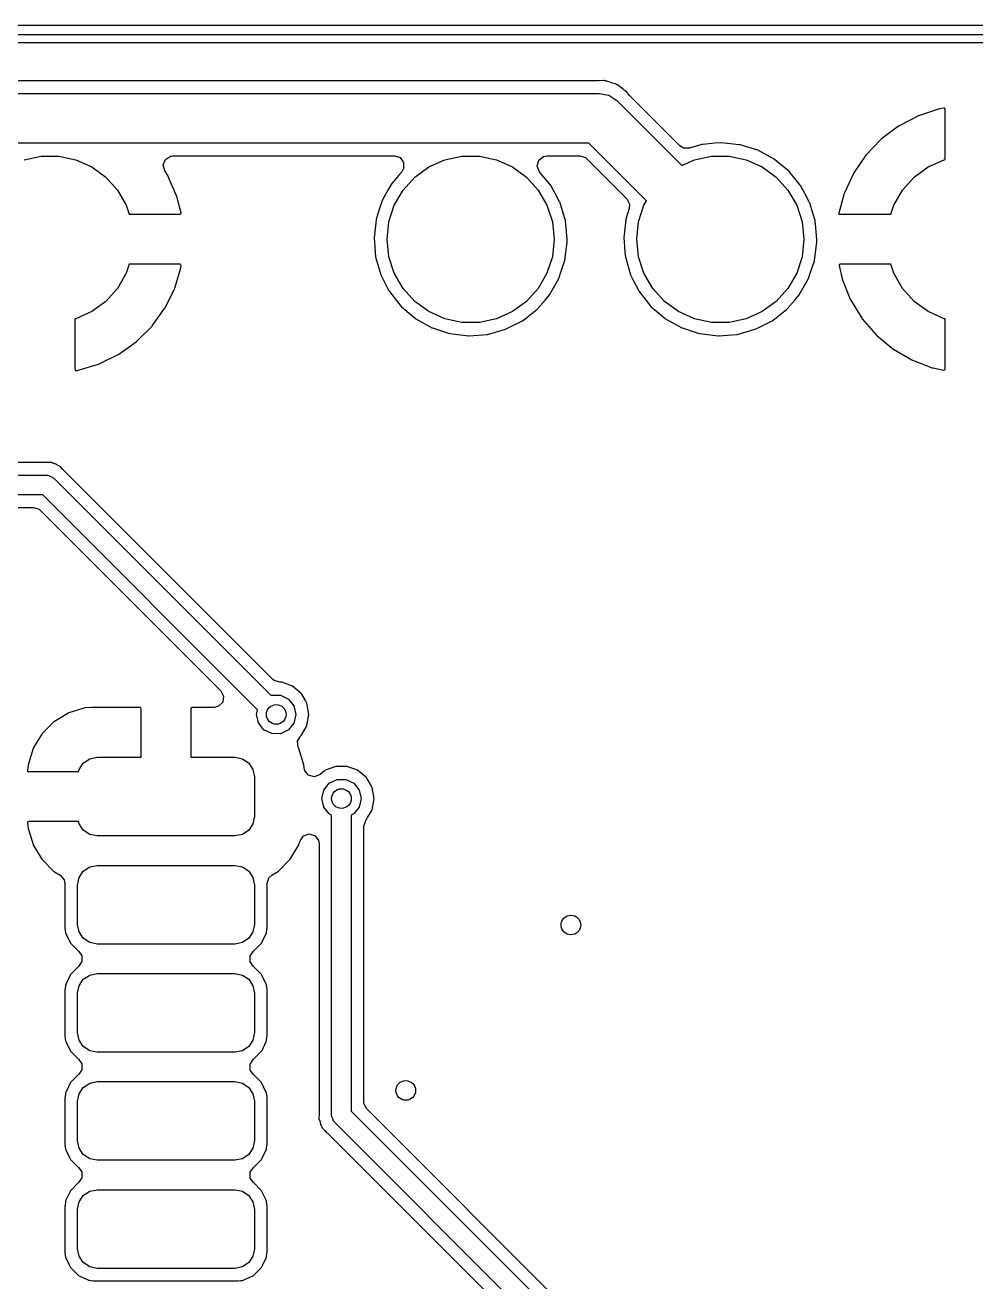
# Model space of a CAD drawing. Extents: x 3.59 to 5.68, y -3.55 to -1.66.
# Drawn here: x 4.908 to 5.289, y -2.16 to -1.656 of the extents above; entities that cross this region are included whole.
import ezdxf

# ---------------------------------------------------------------- set-up
doc = ezdxf.new("R2010")
doc.units = 0
doc.header["$MEASUREMENT"] = 0
doc.layers.add('BLACK', color=7, linetype='CONTINUOUS')

msp = doc.modelspace()

# ---------------------------------------------------------------- linework, layer by layer
at = {"layer": 'BLACK', "linetype": 'CONTINUOUS'}
for p, q in [((3.70556, -1.65635), (5.55596, -1.65635)), ((5.55596, -1.66029), (3.70556, -1.66029)), ((3.78682, -1.66334), (5.47471, -1.66334)), ((5.13779, -1.67865), (4.86871, -1.67865)), ((5.13794, -1.67864), (5.13779, -1.67865)), ((5.13978, -1.67857), (5.13794, -1.67864)), ((5.1401, -1.67856), (5.13978, -1.67857)), ((5.13978, -1.67857), (5.13978, -1.67857)), ((5.14035, -1.67863), (5.1401, -1.67856)), ((5.14046, -1.67864), (5.14035, -1.67863)), ((5.1405, -1.67865), (5.14046, -1.67864)), ((5.14059, -1.67865), (5.1405, -1.67865)), ((5.14081, -1.67866), (5.14059, -1.67865)), ((5.14104, -1.67875), (5.14081, -1.67866)), ((5.1412, -1.6788), (5.14104, -1.67875)), ((5.14104, -1.67875), (5.14104, -1.67875)), ((5.14275, -1.67935), (5.1412, -1.6788)), ((5.14292, -1.6794), (5.14275, -1.67935)), ((5.14458, -1.6799), (5.14292, -1.6794)), ((5.14489, -1.67999), (5.14458, -1.6799)), ((5.14458, -1.6799), (5.14458, -1.6799)), ((5.14513, -1.68017), (5.14489, -1.67999)), ((5.14524, -1.68022), (5.14513, -1.68017)), ((5.14552, -1.68032), (5.14524, -1.68022)), ((5.14714, -1.68159), (5.14552, -1.68032)), ((4.86669, -1.68367), (5.13819, -1.68367)), ((5.13819, -1.68367), (5.14202, -1.68443)), ((5.14202, -1.68443), (5.14283, -1.68497)), ((5.14283, -1.68497), (5.14526, -1.68659)), ((5.14728, -1.6817), (5.14714, -1.68159)), ((5.14793, -1.68216), (5.14728, -1.6817)), ((5.14804, -1.68228), (5.14793, -1.68216)), ((5.14811, -1.68234), (5.14804, -1.68228)), ((5.14836, -1.68255), (5.14811, -1.68234)), ((5.1492, -1.68322), (5.14836, -1.68255)), ((5.14945, -1.68342), (5.1492, -1.68322)), ((5.1492, -1.68322), (5.1492, -1.68322)), ((5.14963, -1.68369), (5.14945, -1.68342)), ((5.14972, -1.68383), (5.14963, -1.68369)), ((5.15024, -1.68447), (5.14972, -1.68383)), ((5.17043, -1.70467), (5.15024, -1.68447)), ((5.14526, -1.68659), (5.17123, -1.71256)), ((5.27406, -1.68999), (5.26601, -1.69262)), ((5.27437, -1.68992), (5.27406, -1.68999)), ((5.2762, -1.68964), (5.27437, -1.68992)), ((5.27645, -1.68966), (5.2762, -1.68964)), ((5.27649, -1.68969), (5.27645, -1.68966)), ((5.27665, -1.69019), (5.27649, -1.68969)), ((5.27665, -1.71023), (5.27665, -1.69019)), ((5.26572, -1.69275), (5.2582, -1.69666)), ((5.26601, -1.69262), (5.26572, -1.69275)), ((5.25793, -1.69683), (5.25116, -1.70192)), ((5.2582, -1.69666), (5.25793, -1.69683)), ((5.13405, -1.70367), (4.87084, -1.70367)), ((5.15711, -1.72673), (5.13405, -1.70367)), ((5.17188, -1.70558), (5.17043, -1.70467)), ((5.17429, -1.70565), (5.17188, -1.70558)), ((5.17922, -1.7042), (5.17429, -1.70565)), ((5.1794, -1.70414), (5.17922, -1.7042)), ((5.17922, -1.7042), (5.17922, -1.7042)), ((5.17959, -1.70413), (5.1794, -1.70414)), ((5.18443, -1.70369), (5.17959, -1.70413)), ((5.17959, -1.70413), (5.17959, -1.70413)), ((5.18692, -1.70346), (5.18443, -1.70369)), ((5.18711, -1.70348), (5.18692, -1.70346)), ((5.19424, -1.70423), (5.18711, -1.70348)), ((5.18711, -1.70348), (5.18711, -1.70348)), ((5.19443, -1.70425), (5.19424, -1.70423)), ((5.19424, -1.70423), (5.19424, -1.70423)), ((5.19461, -1.70431), (5.19443, -1.70425)), ((5.19894, -1.70565), (5.19461, -1.70431)), ((5.19461, -1.70431), (5.19461, -1.70431)), ((5.20163, -1.70648), (5.19894, -1.70565)), ((5.25092, -1.70213), (5.24507, -1.70825)), ((5.25116, -1.70192), (5.25092, -1.70213)), ((4.90787, -1.7103), (4.91471, -1.70885)), ((4.91471, -1.70885), (4.92171, -1.70885)), ((4.92171, -1.70885), (4.92855, -1.7103)), ((4.92855, -1.7103), (4.93494, -1.71315)), ((4.96353, -1.71237), (4.9644, -1.71012)), ((4.9644, -1.71012), (4.96642, -1.70882)), ((4.96642, -1.70882), (4.96742, -1.70869)), ((4.96742, -1.70869), (5.05611, -1.70869)), ((5.05611, -1.70869), (5.05841, -1.70943)), ((5.05841, -1.70943), (5.05982, -1.71138)), ((5.05982, -1.71138), (5.05982, -1.71379)), ((5.06992, -1.71315), (5.07631, -1.7103)), ((5.07631, -1.7103), (5.08315, -1.70885)), ((5.08315, -1.70885), (5.09015, -1.70885)), ((5.09015, -1.70885), (5.09699, -1.7103)), ((5.09699, -1.7103), (5.10338, -1.71315)), ((5.11335, -1.7128), (5.11397, -1.71047)), ((5.11397, -1.71047), (5.11583, -1.70895)), ((5.11583, -1.70895), (5.11724, -1.70869)), ((5.11724, -1.70869), (5.13035, -1.70869)), ((5.13035, -1.70869), (5.13264, -1.70943)), ((5.13264, -1.70943), (5.13311, -1.70983)), ((5.13311, -1.70983), (5.14921, -1.72592)), ((5.17123, -1.71256), (5.17631, -1.7103)), ((5.17631, -1.7103), (5.18315, -1.70885)), ((5.18315, -1.70885), (5.19015, -1.70885)), ((5.19015, -1.70885), (5.19699, -1.7103)), ((5.19699, -1.7103), (5.20338, -1.71315)), ((5.20827, -1.71007), (5.20163, -1.70648)), ((5.21409, -1.71488), (5.20827, -1.71007)), ((5.24487, -1.7085), (5.24009, -1.7155)), ((5.24507, -1.70825), (5.24487, -1.7085)), ((5.26992, -1.71315), (5.27631, -1.7103)), ((5.27631, -1.7103), (5.27665, -1.71023)), ((4.93494, -1.71315), (4.9406, -1.71726)), ((4.96415, -1.7147), (4.96353, -1.71237)), ((4.96541, -1.71664), (4.96415, -1.7147)), ((5.05796, -1.71645), (5.05523, -1.7197)), ((5.0591, -1.71509), (5.05796, -1.71645)), ((5.05982, -1.71379), (5.0591, -1.71509)), ((5.06426, -1.71726), (5.06992, -1.71315)), ((5.10338, -1.71315), (5.10904, -1.71726)), ((5.11422, -1.71505), (5.11335, -1.7128)), ((5.11522, -1.71626), (5.11422, -1.71505)), ((5.1177, -1.71931), (5.11522, -1.71626)), ((5.20338, -1.71315), (5.20904, -1.71726)), ((5.21421, -1.71503), (5.21409, -1.71488)), ((5.21863, -1.72045), (5.21421, -1.71503)), ((5.21421, -1.71503), (5.21421, -1.71503)), ((5.23994, -1.71578), (5.23637, -1.72346)), ((5.24009, -1.7155), (5.23994, -1.71578)), ((5.26426, -1.71726), (5.26992, -1.71315)), ((4.9406, -1.71726), (4.94529, -1.72246)), ((4.96556, -1.71693), (4.96541, -1.71664)), ((4.96893, -1.72469), (4.96556, -1.71693)), ((5.05465, -1.72045), (5.05352, -1.72251)), ((5.05474, -1.72028), (5.05465, -1.72045)), ((5.05465, -1.72045), (5.05465, -1.72045)), ((5.05523, -1.7197), (5.05474, -1.72028)), ((5.05958, -1.72246), (5.06426, -1.71726)), ((5.10904, -1.71726), (5.11372, -1.72246)), ((5.11886, -1.72073), (5.1177, -1.71931)), ((5.11895, -1.7209), (5.11886, -1.72073)), ((5.12046, -1.72374), (5.11895, -1.7209)), ((5.11895, -1.7209), (5.11895, -1.7209)), ((5.20904, -1.71726), (5.21372, -1.72246)), ((5.21886, -1.72073), (5.21863, -1.72045)), ((5.21895, -1.7209), (5.21886, -1.72073)), ((5.22046, -1.72374), (5.21895, -1.7209)), ((5.21895, -1.7209), (5.21895, -1.7209)), ((5.25958, -1.72246), (5.26426, -1.71726)), ((4.94529, -1.72246), (4.94878, -1.72852)), ((4.96904, -1.725), (4.96893, -1.72469)), ((4.9707, -1.7316), (4.96904, -1.725)), ((5.05352, -1.72251), (5.05111, -1.7269)), ((5.05608, -1.72852), (5.05958, -1.72246)), ((5.11372, -1.72246), (5.11722, -1.72852)), ((5.1224, -1.72739), (5.12046, -1.72374)), ((5.14921, -1.72592), (5.1503, -1.72807)), ((5.21372, -1.72246), (5.21722, -1.72852)), ((5.2224, -1.72739), (5.22046, -1.72374)), ((5.23626, -1.72376), (5.23405, -1.73171)), ((5.23637, -1.72346), (5.23626, -1.72376)), ((5.25608, -1.72852), (5.25958, -1.72246)), ((4.94878, -1.72852), (4.94996, -1.73213)), ((4.97068, -1.73198), (4.9707, -1.7316)), ((5.05017, -1.72985), (5.04882, -1.73409)), ((5.05105, -1.72708), (5.05017, -1.72985)), ((5.05111, -1.7269), (5.05105, -1.72708)), ((5.05105, -1.72708), (5.05105, -1.72708)), ((5.05392, -1.73517), (5.05608, -1.72852)), ((5.11722, -1.72852), (5.11938, -1.73517)), ((5.12246, -1.72758), (5.1224, -1.72739)), ((5.12367, -1.7316), (5.12246, -1.72758)), ((5.12246, -1.72758), (5.12246, -1.72758)), ((5.12458, -1.73462), (5.12367, -1.7316)), ((5.15017, -1.72986), (5.14882, -1.73409)), ((5.1503, -1.72807), (5.15017, -1.72986)), ((5.15392, -1.73517), (5.15608, -1.72852)), ((5.15608, -1.72852), (5.15711, -1.72673)), ((5.21722, -1.72852), (5.21938, -1.73517)), ((5.22246, -1.72758), (5.2224, -1.72739)), ((5.22367, -1.7316), (5.22246, -1.72758)), ((5.22246, -1.72758), (5.22246, -1.72758)), ((5.22371, -1.73171), (5.22367, -1.7316)), ((5.2549, -1.73213), (5.25608, -1.72852)), ((4.94996, -1.73213), (4.97021, -1.73213)), ((4.97021, -1.73213), (4.97068, -1.73198)), ((5.0488, -1.73428), (5.04826, -1.73908)), ((5.04882, -1.73409), (5.0488, -1.73428)), ((5.0488, -1.73428), (5.0488, -1.73428)), ((5.05319, -1.74213), (5.05392, -1.73517)), ((5.11938, -1.73517), (5.12011, -1.74213)), ((5.1246, -1.73481), (5.12458, -1.73462)), ((5.12472, -1.73604), (5.1246, -1.73481)), ((5.1246, -1.73481), (5.1246, -1.73481)), ((5.12532, -1.74213), (5.12472, -1.73604)), ((5.1488, -1.73428), (5.14826, -1.73908)), ((5.14882, -1.73409), (5.1488, -1.73428)), ((5.1488, -1.73428), (5.1488, -1.73428)), ((5.15319, -1.74213), (5.15392, -1.73517)), ((5.21938, -1.73517), (5.22011, -1.74213)), ((5.22458, -1.73462), (5.22371, -1.73171)), ((5.2246, -1.73481), (5.22458, -1.73462)), ((5.22472, -1.73604), (5.2246, -1.73481)), ((5.2246, -1.73481), (5.2246, -1.73481)), ((5.22532, -1.74213), (5.22472, -1.73604)), ((5.23405, -1.73171), (5.23412, -1.73203)), ((5.23412, -1.73203), (5.23419, -1.73209)), ((5.23419, -1.73209), (5.23436, -1.73213)), ((5.23436, -1.73213), (5.2549, -1.73213)), ((5.04826, -1.73908), (5.04798, -1.74159)), ((5.04798, -1.74159), (5.04811, -1.7431)), ((5.14826, -1.73908), (5.14798, -1.74159)), ((5.14798, -1.74159), (5.14811, -1.7431)), ((5.04811, -1.7431), (5.04847, -1.74745)), ((5.05392, -1.74909), (5.05319, -1.74213)), ((5.12011, -1.74213), (5.11938, -1.74909)), ((5.12436, -1.7507), (5.1253, -1.74321)), ((5.1253, -1.74321), (5.12532, -1.74213)), ((5.14811, -1.7431), (5.14847, -1.74745)), ((5.15392, -1.74909), (5.15319, -1.74213)), ((5.22011, -1.74213), (5.21938, -1.74909)), ((5.22436, -1.7507), (5.2253, -1.74321)), ((5.2253, -1.74321), (5.22532, -1.74213)), ((5.04847, -1.74745), (5.04861, -1.74911)), ((5.04861, -1.74911), (5.05069, -1.75637)), ((5.05608, -1.75574), (5.05392, -1.74909)), ((5.11938, -1.74909), (5.11722, -1.75574)), ((5.12242, -1.75654), (5.1243, -1.75088)), ((5.1243, -1.75088), (5.12436, -1.7507)), ((5.1243, -1.75088), (5.1243, -1.75088)), ((5.14847, -1.74745), (5.14861, -1.74911)), ((5.14861, -1.74911), (5.15069, -1.75637)), ((5.15608, -1.75574), (5.15392, -1.74909)), ((5.21938, -1.74909), (5.21722, -1.75574)), ((5.22371, -1.75264), (5.2243, -1.75088)), ((5.2243, -1.75088), (5.22436, -1.7507)), ((5.2243, -1.75088), (5.2243, -1.75088)), ((4.94878, -1.75574), (4.94529, -1.7618)), ((4.94996, -1.75213), (4.94878, -1.75574)), ((4.97039, -1.75213), (4.94996, -1.75213)), ((4.96814, -1.76173), (4.9706, -1.75362)), ((4.9706, -1.75218), (4.97039, -1.75213)), ((4.97065, -1.75223), (4.9706, -1.75218)), ((4.9706, -1.75362), (4.97067, -1.75331)), ((4.97074, -1.75274), (4.97065, -1.75223)), ((4.97067, -1.75331), (4.97074, -1.75274)), ((5.05069, -1.75637), (5.05192, -1.75875)), ((5.05958, -1.7618), (5.05608, -1.75574)), ((5.11722, -1.75574), (5.11372, -1.7618)), ((5.12198, -1.75786), (5.12242, -1.75654)), ((5.15069, -1.75637), (5.15192, -1.75875)), ((5.15958, -1.7618), (5.15608, -1.75574)), ((5.21722, -1.75574), (5.21372, -1.7618)), ((5.22198, -1.75786), (5.22242, -1.75654)), ((5.22242, -1.75654), (5.22371, -1.75264)), ((5.23423, -1.75229), (5.23421, -1.75264)), ((5.23421, -1.75264), (5.23542, -1.75802)), ((5.23471, -1.75213), (5.23423, -1.75229)), ((5.2549, -1.75213), (5.23471, -1.75213)), ((5.25608, -1.75574), (5.2549, -1.75213)), ((5.25958, -1.7618), (5.25608, -1.75574)), ((4.94529, -1.7618), (4.9406, -1.767)), ((4.96802, -1.76202), (4.96814, -1.76173)), ((5.05192, -1.75875), (5.05382, -1.76246)), ((5.06426, -1.767), (5.05958, -1.7618)), ((5.11372, -1.7618), (5.10904, -1.767)), ((5.11825, -1.76442), (5.12198, -1.75786)), ((5.15192, -1.75875), (5.15382, -1.76246)), ((5.16426, -1.767), (5.15958, -1.7618)), ((5.21372, -1.7618), (5.20904, -1.767)), ((5.21825, -1.76442), (5.22198, -1.75786)), ((5.23542, -1.75802), (5.23552, -1.75832)), ((5.23552, -1.75832), (5.2387, -1.76617)), ((5.26426, -1.767), (5.25958, -1.7618)), ((4.96427, -1.76962), (4.96802, -1.76202)), ((5.05382, -1.76246), (5.05414, -1.76308)), ((5.05414, -1.76308), (5.05883, -1.76899)), ((5.11344, -1.76999), (5.11649, -1.76646)), ((5.11649, -1.76646), (5.11825, -1.76442)), ((5.15382, -1.76246), (5.15414, -1.76308)), ((5.15414, -1.76308), (5.15883, -1.76899)), ((5.21344, -1.76999), (5.21649, -1.76646)), ((5.21649, -1.76646), (5.21825, -1.76442)), ((5.2387, -1.76617), (5.23885, -1.76646)), ((5.23885, -1.76646), (5.24327, -1.77368)), ((4.93494, -1.77111), (4.92855, -1.77396)), ((4.9406, -1.767), (4.93494, -1.77111)), ((4.95916, -1.77677), (4.9641, -1.76989)), ((4.9641, -1.76989), (4.96427, -1.76962)), ((5.05883, -1.76899), (5.05898, -1.76912)), ((5.05898, -1.76912), (5.05898, -1.76912)), ((5.05898, -1.76912), (5.06033, -1.77026)), ((5.06033, -1.77026), (5.06458, -1.77388)), ((5.06992, -1.77111), (5.06426, -1.767)), ((5.07631, -1.77396), (5.06992, -1.77111)), ((5.10338, -1.77111), (5.09699, -1.77396)), ((5.10904, -1.767), (5.10338, -1.77111)), ((5.10845, -1.77394), (5.11317, -1.77025)), ((5.11317, -1.77025), (5.11332, -1.77013)), ((5.11317, -1.77025), (5.11317, -1.77025)), ((5.11332, -1.77013), (5.11344, -1.76999)), ((5.11344, -1.76999), (5.11344, -1.76999)), ((5.15883, -1.76899), (5.15898, -1.76912)), ((5.15898, -1.76912), (5.15898, -1.76912)), ((5.15898, -1.76912), (5.16033, -1.77026)), ((5.16033, -1.77026), (5.16458, -1.77388)), ((5.16992, -1.77111), (5.16426, -1.767)), ((5.17631, -1.77396), (5.16992, -1.77111)), ((5.20338, -1.77111), (5.19699, -1.77396)), ((5.20904, -1.767), (5.20338, -1.77111)), ((5.20845, -1.77394), (5.21317, -1.77025)), ((5.21317, -1.77025), (5.21332, -1.77013)), ((5.21317, -1.77025), (5.21317, -1.77025)), ((5.21332, -1.77013), (5.21344, -1.76999)), ((5.21344, -1.76999), (5.21344, -1.76999)), ((5.26992, -1.77111), (5.26426, -1.767)), ((5.27631, -1.77396), (5.26992, -1.77111)), ((4.92855, -1.77396), (4.92821, -1.77403)), ((4.92821, -1.77403), (4.92821, -1.79414)), ((4.95895, -1.77701), (4.95916, -1.77677)), ((5.06458, -1.77388), (5.06475, -1.77398)), ((5.06475, -1.77398), (5.06475, -1.77398)), ((5.06475, -1.77398), (5.06735, -1.77543)), ((5.06735, -1.77543), (5.07117, -1.77757)), ((5.08315, -1.77541), (5.07631, -1.77396)), ((5.09015, -1.77541), (5.08315, -1.77541)), ((5.09699, -1.77396), (5.09015, -1.77541)), ((5.10174, -1.77762), (5.1072, -1.77487)), ((5.1072, -1.77487), (5.10737, -1.77478)), ((5.1072, -1.77487), (5.1072, -1.77487)), ((5.10737, -1.77478), (5.10845, -1.77394)), ((5.16458, -1.77388), (5.16475, -1.77398)), ((5.16475, -1.77398), (5.16475, -1.77398)), ((5.16475, -1.77398), (5.16735, -1.77543)), ((5.16735, -1.77543), (5.17117, -1.77757)), ((5.18315, -1.77541), (5.17631, -1.77396)), ((5.19015, -1.77541), (5.18315, -1.77541)), ((5.19699, -1.77396), (5.19015, -1.77541)), ((5.20174, -1.77762), (5.2072, -1.77487)), ((5.2072, -1.77487), (5.20737, -1.77478)), ((5.2072, -1.77487), (5.2072, -1.77487)), ((5.20737, -1.77478), (5.20845, -1.77394)), ((5.24327, -1.77368), (5.24346, -1.77394)), ((5.24346, -1.77394), (5.24901, -1.78034)), ((5.27665, -1.77403), (5.27631, -1.77396)), ((5.27665, -1.79415), (5.27665, -1.77403)), ((4.95295, -1.78299), (4.95895, -1.77701)), ((5.07117, -1.77757), (5.07135, -1.77762)), ((5.07135, -1.77762), (5.07816, -1.77984)), ((5.07816, -1.77984), (5.07816, -1.77984)), ((5.07816, -1.77984), (5.07835, -1.7799)), ((5.07835, -1.7799), (5.08584, -1.78079)), ((5.08584, -1.78079), (5.08603, -1.78078)), ((5.08603, -1.78078), (5.09317, -1.78023)), ((5.08603, -1.78078), (5.08603, -1.78078)), ((5.09317, -1.78023), (5.09336, -1.78021)), ((5.09317, -1.78023), (5.09317, -1.78023)), ((5.09336, -1.78021), (5.10063, -1.77818)), ((5.10063, -1.77818), (5.10174, -1.77762)), ((5.17117, -1.77757), (5.17135, -1.77762)), ((5.17135, -1.77762), (5.17816, -1.77984)), ((5.17816, -1.77984), (5.17816, -1.77984)), ((5.17816, -1.77984), (5.17835, -1.7799)), ((5.17835, -1.7799), (5.18584, -1.78079)), ((5.18584, -1.78079), (5.18603, -1.78078)), ((5.18603, -1.78078), (5.19317, -1.78023)), ((5.18603, -1.78078), (5.18603, -1.78078)), ((5.19317, -1.78023), (5.19336, -1.78021)), ((5.19317, -1.78023), (5.19317, -1.78023)), ((5.19336, -1.78021), (5.20063, -1.77818)), ((5.20063, -1.77818), (5.20174, -1.77762)), ((5.24901, -1.78034), (5.24924, -1.78056)), ((5.24924, -1.78056), (5.25576, -1.78597)), ((4.94581, -1.78812), (4.95271, -1.7832)), ((4.95271, -1.7832), (4.95295, -1.78299)), ((5.25576, -1.78597), (5.25602, -1.78616)), ((5.25602, -1.78616), (5.26333, -1.79043)), ((4.93763, -1.79213), (4.93793, -1.79201)), ((4.93793, -1.79201), (4.94554, -1.78828)), ((4.94554, -1.78828), (4.94581, -1.78812)), ((5.26333, -1.79043), (5.26362, -1.79057)), ((5.26362, -1.79057), (5.27153, -1.79359)), ((4.92821, -1.79414), (4.92837, -1.79464)), ((4.92837, -1.79464), (4.92844, -1.79468)), ((4.92844, -1.79468), (4.92864, -1.7947)), ((4.92864, -1.7947), (4.92921, -1.79463)), ((4.92921, -1.79463), (4.92952, -1.79456)), ((4.92952, -1.79456), (4.93763, -1.79213)), ((5.27153, -1.79359), (5.27184, -1.79368)), ((5.27184, -1.79368), (5.27604, -1.79454)), ((5.27604, -1.79454), (5.27656, -1.79448)), ((5.27656, -1.79448), (5.27665, -1.79415)), ((4.91522, -1.8316), (4.24584, -1.8316)), ((4.91571, -1.83153), (4.91522, -1.8316)), ((4.91603, -1.83152), (4.91571, -1.83153)), ((4.91643, -1.83141), (4.91603, -1.83152)), ((4.91683, -1.83147), (4.91643, -1.83141)), ((4.91731, -1.83155), (4.91683, -1.83147)), ((4.91683, -1.83147), (4.91683, -1.83147)), ((4.91792, -1.8316), (4.91731, -1.83155)), ((4.91881, -1.8316), (4.91792, -1.8316)), ((4.91919, -1.83177), (4.91881, -1.8316)), ((4.91949, -1.83183), (4.91919, -1.83177)), ((4.91979, -1.83194), (4.91949, -1.83183)), ((4.92019, -1.83201), (4.91979, -1.83194)), ((4.92053, -1.83223), (4.92019, -1.83201)), ((4.92094, -1.83249), (4.92053, -1.83223)), ((4.92053, -1.83223), (4.92053, -1.83223)), ((4.24172, -1.83662), (4.91691, -1.83662)), ((4.91691, -1.83662), (4.91721, -1.83672)), ((4.91721, -1.83672), (4.91753, -1.83667)), ((4.91753, -1.83667), (4.91835, -1.83709)), ((4.91835, -1.83709), (4.91922, -1.83737)), ((4.92148, -1.83278), (4.92094, -1.83249)), ((4.92229, -1.83315), (4.92148, -1.83278)), ((4.92257, -1.83345), (4.92229, -1.83315)), ((4.92334, -1.83431), (4.92257, -1.83345)), ((4.92348, -1.83446), (4.92334, -1.83431)), ((5.00745, -1.91843), (4.92348, -1.83446)), ((4.91922, -1.83737), (4.91941, -1.83763)), ((4.91941, -1.83763), (4.91969, -1.83777)), ((4.91969, -1.83777), (5.00683, -1.9249)), ((4.91528, -1.84449), (4.24172, -1.84449)), ((5.00137, -1.93059), (4.91528, -1.84449)), ((4.24584, -1.84951), (4.91158, -1.84951)), ((4.91158, -1.84951), (4.91388, -1.85026)), ((4.91388, -1.85026), (4.91434, -1.85065)), ((4.91434, -1.85065), (4.98664, -1.92296)), ((5.00792, -1.91883), (5.00745, -1.91843)), ((5.01021, -1.91957), (5.00792, -1.91883)), ((5.01109, -1.91957), (5.01021, -1.91957)), ((5.01537, -1.92113), (5.01109, -1.91957)), ((5.01885, -1.92405), (5.01537, -1.92113)), ((4.98736, -1.92748), (4.98566, -1.92919)), ((4.98664, -1.92296), (4.98774, -1.9251)), ((4.98774, -1.9251), (4.98736, -1.92748)), ((5.00683, -1.9249), (5.00707, -1.92479)), ((5.00707, -1.92479), (5.01058, -1.92479)), ((5.01058, -1.92479), (5.01373, -1.92631)), ((5.01373, -1.92631), (5.01591, -1.92905)), ((5.01902, -1.92434), (5.01885, -1.92405)), ((5.0205, -1.9269), (5.01902, -1.92434)), ((5.02112, -1.92799), (5.0205, -1.9269)), ((4.92535, -1.93201), (4.91999, -1.93527)), ((4.92578, -1.93182), (4.92535, -1.93201)), ((4.9318, -1.92994), (4.92578, -1.93182)), ((4.9322, -1.92986), (4.9318, -1.92994)), ((4.93479, -1.92962), (4.9322, -1.92986)), ((4.93497, -1.92961), (4.93479, -1.92962)), ((4.95434, -1.92961), (4.93497, -1.92961)), ((4.95451, -1.92973), (4.95434, -1.92961)), ((4.95467, -1.93023), (4.95451, -1.92973)), ((4.95467, -1.94961), (4.95467, -1.93023)), ((4.97479, -1.92977), (4.97467, -1.92993)), ((4.97467, -1.92993), (4.97467, -1.94961)), ((4.97529, -1.92961), (4.97479, -1.92977)), ((4.98389, -1.92961), (4.97529, -1.92961)), ((4.98566, -1.92919), (4.98389, -1.92961)), ((5.00094, -1.93245), (5.00137, -1.93059)), ((5.00172, -1.93587), (5.00094, -1.93245)), ((5.01669, -1.93249), (5.0159, -1.9359)), ((5.01591, -1.92905), (5.01669, -1.93246)), ((5.01669, -1.93246), (5.01669, -1.93249)), ((5.02191, -1.93246), (5.02112, -1.92799)), ((5.02112, -1.93694), (5.02191, -1.93246)), ((4.91962, -1.93555), (4.91518, -1.93999)), ((4.91999, -1.93527), (4.91962, -1.93555)), ((5.0039, -1.93861), (5.00172, -1.93587)), ((5.0159, -1.9359), (5.01371, -1.93864)), ((5.0191, -1.94044), (5.02095, -1.93724)), ((5.02095, -1.93724), (5.02112, -1.93694)), ((5.02095, -1.93724), (5.02095, -1.93724)), ((4.91489, -1.94036), (4.91164, -1.94573)), ((4.91518, -1.93999), (4.91489, -1.94036)), ((5.00705, -1.94014), (5.0039, -1.93861)), ((5.01055, -1.94015), (5.00705, -1.94014)), ((5.01371, -1.93864), (5.01055, -1.94015)), ((5.01738, -1.94321), (5.01844, -1.94142)), ((5.01837, -1.94136), (5.01859, -1.9411)), ((5.01844, -1.94142), (5.01837, -1.94136)), ((5.01859, -1.9411), (5.01885, -1.94088)), ((5.01885, -1.94088), (5.0191, -1.94044)), ((4.91145, -1.94615), (4.90956, -1.95217)), ((4.91164, -1.94573), (4.91145, -1.94615)), ((5.01764, -1.9456), (5.01738, -1.94321)), ((5.01789, -1.94615), (5.01764, -1.9456)), ((5.01978, -1.95217), (5.01789, -1.94615)), ((4.90948, -1.95257), (4.90927, -1.95485)), ((4.90956, -1.95217), (4.90948, -1.95257)), ((4.92984, -1.95447), (4.93154, -1.95192)), ((4.93154, -1.95192), (4.9341, -1.95021)), ((4.9341, -1.95021), (4.93711, -1.94961)), ((4.93711, -1.94961), (4.95467, -1.94961)), ((4.97467, -1.94961), (4.99223, -1.94961)), ((4.99223, -1.94961), (4.99524, -1.95021)), ((4.99524, -1.95021), (4.9978, -1.95192)), ((4.9978, -1.95192), (4.9995, -1.95447)), ((5.01986, -1.95257), (5.01978, -1.95217)), ((5.01998, -1.95388), (5.01986, -1.95257)), ((4.90927, -1.95485), (4.9094, -1.95524)), ((4.9094, -1.95524), (4.90956, -1.95536)), ((4.90956, -1.95536), (4.92966, -1.95536)), ((4.92966, -1.95536), (4.92984, -1.95447)), ((4.9995, -1.95447), (5.0001, -1.95748)), ((5.0001, -1.95748), (5.0001, -1.97323)), ((5.02024, -1.95498), (5.01998, -1.95388)), ((5.02179, -1.95683), (5.02024, -1.95498)), ((5.02413, -1.95741), (5.02179, -1.95683)), ((5.02636, -1.95651), (5.02413, -1.95741)), ((5.02813, -1.95503), (5.02636, -1.95651)), ((5.02839, -1.95481), (5.02813, -1.95503)), ((5.02813, -1.95503), (5.02813, -1.95503)), ((5.02956, -1.95438), (5.02839, -1.95481)), ((5.03234, -1.95337), (5.02956, -1.95438)), ((5.03266, -1.95325), (5.03234, -1.95337)), ((5.03234, -1.95337), (5.03234, -1.95337)), ((5.03721, -1.95325), (5.03266, -1.95325)), ((5.03753, -1.95337), (5.03721, -1.95325)), ((5.04031, -1.95438), (5.03753, -1.95337)), ((5.03753, -1.95337), (5.03753, -1.95337)), ((5.04148, -1.95481), (5.04031, -1.95438)), ((5.04154, -1.95485), (5.04148, -1.95481)), ((5.04282, -1.95593), (5.04154, -1.95485)), ((5.04458, -1.95741), (5.04282, -1.95593)), ((5.04496, -1.95773), (5.04458, -1.95741)), ((5.04513, -1.95803), (5.04496, -1.95773)), ((5.04682, -1.96095), (5.04513, -1.95803)), ((5.02706, -1.96613), (5.02784, -1.96272)), ((5.02784, -1.96272), (5.03003, -1.95998)), ((5.03003, -1.95998), (5.03319, -1.95847)), ((5.03319, -1.95847), (5.03669, -1.95847)), ((5.03669, -1.95847), (5.03985, -1.95999)), ((5.03985, -1.95999), (5.04203, -1.96273)), ((5.04203, -1.96273), (5.04281, -1.96615)), ((5.04724, -1.96167), (5.04682, -1.96095)), ((5.04803, -1.96615), (5.04724, -1.96167)), ((5.02783, -1.96955), (5.02706, -1.96613)), ((5.04281, -1.96617), (5.04202, -1.96959)), ((5.04281, -1.96615), (5.04281, -1.96617)), ((5.04724, -1.97062), (5.04803, -1.96615)), ((5.03001, -1.97229), (5.02783, -1.96955)), ((5.031, -1.97277), (5.03001, -1.97229)), ((5.031, -2.09303), (5.031, -1.97277)), ((5.03982, -1.97232), (5.03887, -1.97277)), ((5.03887, -1.97277), (5.03887, -2.0914)), ((5.04202, -1.96959), (5.03982, -1.97232)), ((5.04542, -1.97376), (5.04707, -1.97092)), ((5.04707, -1.97092), (5.04724, -1.97062)), ((5.04707, -1.97092), (5.04707, -1.97092)), ((4.90935, -1.97552), (4.90925, -1.97566)), ((4.90925, -1.97566), (4.90948, -1.97814)), ((4.90985, -1.97536), (4.90935, -1.97552)), ((4.90948, -1.97814), (4.90956, -1.97855)), ((4.92966, -1.97536), (4.90985, -1.97536)), ((4.92984, -1.97625), (4.92966, -1.97536)), ((4.93154, -1.9788), (4.92984, -1.97625)), ((4.9995, -1.97625), (4.9978, -1.9788)), ((5.0001, -1.97323), (4.9995, -1.97625)), ((5.04389, -1.97717), (5.04463, -1.97488)), ((5.04389, -2.0877), (5.04389, -1.97717)), ((5.04463, -1.97488), (5.04472, -1.97476)), ((5.04472, -1.97476), (5.04496, -1.97456)), ((5.04496, -1.97456), (5.04542, -1.97376)), ((4.90956, -1.97855), (4.91145, -1.98456)), ((4.9341, -1.98051), (4.93154, -1.9788)), ((4.93711, -1.98111), (4.9341, -1.98051)), ((4.99223, -1.98111), (4.93711, -1.98111)), ((4.99524, -1.98051), (4.99223, -1.98111)), ((4.9978, -1.9788), (4.99524, -1.98051)), ((5.01789, -1.98456), (5.01836, -1.98306)), ((5.01836, -1.98306), (5.01975, -1.9811)), ((5.01975, -1.9811), (5.02204, -1.98033)), ((5.02204, -1.98033), (5.02434, -1.98105)), ((5.02434, -1.98105), (5.02577, -1.98299)), ((5.02577, -1.98299), (5.02598, -1.98423)), ((4.91145, -1.98456), (4.91164, -1.98499)), ((4.91164, -1.98499), (4.91489, -1.99036)), ((5.01445, -1.99036), (5.0177, -1.98499)), ((5.0177, -1.98499), (5.01789, -1.98456)), ((5.02598, -1.98423), (5.02598, -2.09269)), ((4.91489, -1.99036), (4.91518, -1.99072)), ((4.91518, -1.99072), (4.91962, -1.99516)), ((4.9341, -1.99352), (4.93711, -1.99292)), ((4.93711, -1.99292), (4.99223, -1.99292)), ((4.99223, -1.99292), (4.99524, -1.99352)), ((5.00972, -1.99516), (5.01416, -1.99072)), ((5.01416, -1.99072), (5.01445, -1.99036)), ((4.91962, -1.99516), (4.91999, -1.99545)), ((4.91999, -1.99545), (4.92234, -1.99687)), ((4.92234, -1.99687), (4.92391, -1.9987)), ((4.92924, -2.00079), (4.92984, -1.99778)), ((4.92984, -1.99778), (4.93154, -1.99522)), ((4.93154, -1.99522), (4.9341, -1.99352)), ((4.99524, -1.99352), (4.9978, -1.99522)), ((4.9978, -1.99522), (4.9995, -1.99778)), ((4.9995, -1.99778), (5.0001, -2.00079)), ((5.00512, -2.00021), (5.00587, -1.99792)), ((5.00587, -1.99792), (5.007, -1.99687)), ((5.007, -1.99687), (5.00935, -1.99545)), ((5.00935, -1.99545), (5.00972, -1.99516)), ((4.92391, -1.9987), (4.92422, -2.00021)), ((4.92422, -2.00021), (4.92422, -2.00917)), ((4.92924, -2.01654), (4.92924, -2.00079)), ((5.0001, -2.00079), (5.0001, -2.01654)), ((5.00512, -2.01805), (5.00512, -2.00021)), ((4.92422, -2.00917), (4.92422, -2.01805)), ((4.92422, -2.01805), (4.92446, -2.01993)), ((4.92984, -2.01955), (4.92924, -2.01654)), ((5.0001, -2.01654), (4.9995, -2.01955)), ((5.00505, -2.01858), (5.00511, -2.01818)), ((5.00511, -2.01818), (5.00512, -2.01805)), ((5.00511, -2.01818), (5.00511, -2.01818)), ((4.92446, -2.01993), (4.92459, -2.0202)), ((4.92459, -2.0202), (4.92459, -2.0202)), ((4.92459, -2.0202), (4.92624, -2.02373)), ((4.93154, -2.02211), (4.92984, -2.01955)), ((4.9341, -2.02381), (4.93154, -2.02211)), ((4.9978, -2.02211), (4.99524, -2.02381)), ((4.9995, -2.01955), (4.9978, -2.02211)), ((5.0031, -2.02373), (5.00475, -2.0202)), ((5.00475, -2.0202), (5.00487, -2.01993)), ((5.00475, -2.0202), (5.00475, -2.0202)), ((5.00487, -2.01993), (5.00505, -2.01858)), ((4.92624, -2.02373), (4.92639, -2.02405)), ((4.92639, -2.02405), (4.9296, -2.02726)), ((4.9296, -2.02726), (4.92962, -2.02727)), ((4.92962, -2.02727), (4.93096, -2.02905)), ((4.93711, -2.02441), (4.9341, -2.02381)), ((4.99223, -2.02441), (4.93711, -2.02441)), ((4.99524, -2.02381), (4.99223, -2.02441)), ((4.99834, -2.02918), (4.99973, -2.02727)), ((4.99973, -2.02727), (4.99974, -2.02726)), ((4.99974, -2.02726), (5.00295, -2.02405)), ((5.00295, -2.02405), (5.0031, -2.02373)), ((4.9296, -2.03337), (4.92639, -2.03659)), ((4.92961, -2.03337), (4.9296, -2.03337)), ((4.931, -2.03146), (4.92961, -2.03337)), ((4.93096, -2.02905), (4.931, -2.03146)), ((4.99838, -2.03159), (4.99834, -2.02918)), ((4.99972, -2.03337), (4.99838, -2.03159)), ((4.99974, -2.03337), (4.99972, -2.03337)), ((5.00295, -2.03659), (4.99974, -2.03337)), ((4.92624, -2.0369), (4.92478, -2.04003)), ((4.92639, -2.03659), (4.92624, -2.0369)), ((4.92624, -2.0369), (4.92624, -2.0369)), ((4.92984, -2.04109), (4.93154, -2.03853)), ((4.93154, -2.03853), (4.9341, -2.03682)), ((4.9341, -2.03682), (4.93711, -2.03622)), ((4.93711, -2.03622), (4.99223, -2.03622)), ((4.99223, -2.03622), (4.99524, -2.03682)), ((4.99524, -2.03682), (4.9978, -2.03853)), ((4.9978, -2.03853), (4.9995, -2.04109)), ((5.0031, -2.0369), (5.00295, -2.03659)), ((5.00475, -2.04044), (5.0031, -2.0369)), ((5.0031, -2.0369), (5.0031, -2.0369)), ((4.92423, -2.04246), (4.92422, -2.04259)), ((4.92422, -2.04259), (4.92422, -2.06136)), ((4.92442, -2.04101), (4.92423, -2.04246)), ((4.92446, -2.04071), (4.92442, -2.04101)), ((4.92478, -2.04003), (4.92446, -2.04071)), ((4.92924, -2.0441), (4.92984, -2.04109)), ((4.9995, -2.04109), (5.0001, -2.0441)), ((5.00487, -2.04071), (5.00475, -2.04044)), ((5.00512, -2.04259), (5.00487, -2.04071)), ((5.00512, -2.06136), (5.00512, -2.04259)), ((4.92924, -2.05985), (4.92924, -2.0441)), ((5.0001, -2.0441), (5.0001, -2.05985)), ((4.92422, -2.06136), (4.92446, -2.06324)), ((4.92446, -2.06324), (4.92459, -2.06351)), ((4.92459, -2.06351), (4.92459, -2.06351)), ((4.92459, -2.06351), (4.92623, -2.06701)), ((4.92984, -2.06286), (4.92924, -2.05985)), ((4.93154, -2.06541), (4.92984, -2.06286)), ((4.9995, -2.06286), (4.9978, -2.06541)), ((5.0001, -2.05985), (4.9995, -2.06286)), ((5.00311, -2.06701), (5.00475, -2.06351)), ((5.00475, -2.06351), (5.00487, -2.06324)), ((5.00475, -2.06351), (5.00475, -2.06351)), ((5.00487, -2.06324), (5.00507, -2.06175)), ((5.00507, -2.06175), (5.00511, -2.06148)), ((5.00511, -2.06148), (5.00512, -2.06136)), ((5.00511, -2.06148), (5.00511, -2.06148)), ((4.92623, -2.06701), (4.92639, -2.06736)), ((4.92639, -2.06736), (4.9296, -2.07057)), ((4.9341, -2.06712), (4.93154, -2.06541)), ((4.93711, -2.06772), (4.9341, -2.06712)), ((4.99223, -2.06772), (4.93711, -2.06772)), ((4.99524, -2.06712), (4.99223, -2.06772)), ((4.9978, -2.06541), (4.99524, -2.06712)), ((4.99974, -2.07057), (5.00295, -2.06736)), ((5.00295, -2.06736), (5.00311, -2.06701)), ((4.9296, -2.07057), (4.92962, -2.07058)), ((4.92962, -2.07058), (4.93096, -2.07236)), ((4.93096, -2.07236), (4.931, -2.07477)), ((4.99834, -2.07249), (4.99973, -2.07058)), ((4.99838, -2.0749), (4.99834, -2.07249)), ((4.99973, -2.07058), (4.99974, -2.07057)), ((4.9296, -2.07668), (4.92639, -2.0799)), ((4.92961, -2.07668), (4.9296, -2.07668)), ((4.931, -2.07477), (4.92961, -2.07668)), ((4.99972, -2.07667), (4.99838, -2.0749)), ((4.99974, -2.07668), (4.99972, -2.07667)), ((5.00295, -2.0799), (4.99974, -2.07668)), ((4.92492, -2.08303), (4.92446, -2.08402)), ((4.92624, -2.0802), (4.92492, -2.08303)), ((4.92639, -2.0799), (4.92624, -2.0802)), ((4.92624, -2.0802), (4.92624, -2.0802)), ((4.92984, -2.08439), (4.93154, -2.08184)), ((4.93154, -2.08184), (4.9341, -2.08013)), ((4.9341, -2.08013), (4.93711, -2.07953)), ((4.93711, -2.07953), (4.99223, -2.07953)), ((4.99223, -2.07953), (4.99524, -2.08013)), ((4.99524, -2.08013), (4.9978, -2.08184)), ((4.9978, -2.08184), (4.9995, -2.08439)), ((5.0031, -2.0802), (5.00295, -2.0799)), ((5.00442, -2.08303), (5.0031, -2.0802)), ((5.0031, -2.0802), (5.0031, -2.0802)), ((5.00487, -2.08402), (5.00442, -2.08303)), ((4.92423, -2.08577), (4.92422, -2.08589)), ((4.92422, -2.08589), (4.92422, -2.10466)), ((4.92442, -2.08431), (4.92423, -2.08577)), ((4.92446, -2.08402), (4.92442, -2.08431)), ((4.92924, -2.08741), (4.92984, -2.08439)), ((4.92924, -2.10315), (4.92924, -2.08741)), ((4.9995, -2.08439), (5.0001, -2.08741)), ((5.0001, -2.08741), (5.0001, -2.10315)), ((5.00512, -2.08589), (5.00487, -2.08402)), ((5.00512, -2.10466), (5.00512, -2.08589)), ((5.04394, -2.08831), (5.04389, -2.0877)), ((5.04503, -2.09046), (5.04394, -2.08831)), ((5.02597, -2.0929), (5.02591, -2.09405)), ((5.02598, -2.09269), (5.02597, -2.0929)), ((5.03109, -2.09333), (5.031, -2.09303)), ((5.03104, -2.09364), (5.03109, -2.09333)), ((5.03146, -2.09446), (5.03104, -2.09364)), ((5.03887, -2.0914), (5.15026, -2.20279)), ((5.15088, -2.19631), (5.04503, -2.09046)), ((5.02591, -2.09405), (5.02589, -2.09446)), ((5.02589, -2.09446), (5.02604, -2.09484)), ((5.02591, -2.09405), (5.02591, -2.09405)), ((5.02604, -2.09484), (5.02604, -2.09484)), ((5.02604, -2.09484), (5.02621, -2.09529)), ((5.02621, -2.09529), (5.02638, -2.09588)), ((5.02638, -2.09588), (5.02657, -2.09675)), ((5.02657, -2.09675), (5.02681, -2.09708)), ((5.02681, -2.09708), (5.02694, -2.09737)), ((5.02694, -2.09737), (5.02711, -2.09763)), ((5.02711, -2.09763), (5.02725, -2.09801)), ((5.02725, -2.09801), (5.02788, -2.09865)), ((5.02788, -2.09865), (5.02828, -2.09911)), ((5.03175, -2.09534), (5.03146, -2.09446)), ((5.032, -2.09553), (5.03175, -2.09534)), ((5.03215, -2.09581), (5.032, -2.09553)), ((5.14481, -2.20847), (5.03215, -2.09581)), ((4.92984, -2.10617), (4.92924, -2.10315)), ((5.0001, -2.10315), (4.9995, -2.10617)), ((5.02828, -2.09911), (5.02881, -2.09983)), ((5.02881, -2.09983), (5.02916, -2.10004)), ((5.02916, -2.10004), (5.02941, -2.10026)), ((5.02941, -2.10026), (5.0298, -2.10056)), ((5.0298, -2.10056), (5.12236, -2.19312)), ((4.92422, -2.10466), (4.92446, -2.10654)), ((4.92446, -2.10654), (4.92459, -2.10681)), ((4.92459, -2.10681), (4.92459, -2.10681)), ((4.92459, -2.10681), (4.92619, -2.11024)), ((4.93154, -2.10872), (4.92984, -2.10617)), ((4.9341, -2.11043), (4.93154, -2.10872)), ((4.9978, -2.10872), (4.99524, -2.11043)), ((4.9995, -2.10617), (4.9978, -2.10872)), ((5.00315, -2.11024), (5.00475, -2.10681)), ((5.00475, -2.10681), (5.00487, -2.10654)), ((5.00475, -2.10681), (5.00475, -2.10681)), ((5.00487, -2.10654), (5.0051, -2.10484)), ((5.0051, -2.10484), (5.00511, -2.10479)), ((5.00511, -2.10479), (5.00512, -2.10466)), ((5.00511, -2.10479), (5.00511, -2.10479)), ((4.92619, -2.11024), (4.92639, -2.11066)), ((4.92639, -2.11066), (4.9296, -2.11388)), ((4.9296, -2.11388), (4.92962, -2.11389)), ((4.92962, -2.11389), (4.93096, -2.11566)), ((4.93711, -2.11103), (4.9341, -2.11043)), ((4.99223, -2.11103), (4.93711, -2.11103)), ((4.99524, -2.11043), (4.99223, -2.11103)), ((4.99834, -2.11579), (4.99973, -2.11388)), ((4.99973, -2.11388), (4.99974, -2.11388)), ((4.99974, -2.11388), (5.00295, -2.11066)), ((5.00295, -2.11066), (5.00315, -2.11024)), ((4.931, -2.11807), (4.92961, -2.11998)), ((4.93096, -2.11566), (4.931, -2.11807)), ((4.99838, -2.1182), (4.99834, -2.11579)), ((4.99972, -2.11998), (4.99838, -2.1182)), ((4.92624, -2.12351), (4.92525, -2.12563)), ((4.92639, -2.1232), (4.92624, -2.12351)), ((4.92624, -2.12351), (4.92624, -2.12351)), ((4.9296, -2.11999), (4.92639, -2.1232)), ((4.92961, -2.11998), (4.9296, -2.11999)), ((4.93154, -2.12514), (4.9341, -2.12344)), ((4.9341, -2.12344), (4.93711, -2.12284)), ((4.93711, -2.12284), (4.99223, -2.12284)), ((4.99223, -2.12284), (4.99524, -2.12344)), ((4.99524, -2.12344), (4.9978, -2.12514)), ((4.99974, -2.11999), (4.99972, -2.11998)), ((5.00295, -2.1232), (4.99974, -2.11999)), ((5.0031, -2.12351), (5.00295, -2.1232)), ((5.00451, -2.12653), (5.0031, -2.12351)), ((5.0031, -2.12351), (5.0031, -2.12351)), ((4.92423, -2.12908), (4.92422, -2.1292)), ((4.92422, -2.1292), (4.92422, -2.14797)), ((4.92441, -2.12776), (4.92423, -2.12908)), ((4.92446, -2.12732), (4.92441, -2.12776)), ((4.92525, -2.12563), (4.92446, -2.12732)), ((4.92924, -2.13071), (4.92984, -2.1277)), ((4.92984, -2.1277), (4.93154, -2.12514)), ((4.9978, -2.12514), (4.9995, -2.1277)), ((4.9995, -2.1277), (5.0001, -2.13071)), ((5.00487, -2.12732), (5.00451, -2.12653)), ((5.00491, -2.12762), (5.00487, -2.12732)), ((5.00493, -2.12774), (5.00491, -2.12762)), ((5.00491, -2.12762), (5.00491, -2.12762)), ((5.00512, -2.1292), (5.00493, -2.12774)), ((5.00512, -2.14797), (5.00512, -2.1292)), ((4.92924, -2.14646), (4.92924, -2.13071)), ((5.0001, -2.13071), (5.0001, -2.14646)), ((4.92422, -2.14797), (4.92446, -2.14985)), ((4.92984, -2.14947), (4.92924, -2.14646)), ((5.0001, -2.14646), (4.9995, -2.14947)), ((5.00487, -2.14985), (5.0051, -2.14814)), ((5.0051, -2.14814), (5.00511, -2.1481)), ((5.00511, -2.1481), (5.00512, -2.14797)), ((5.00511, -2.1481), (5.00511, -2.1481)), ((4.92446, -2.14985), (4.92459, -2.15012)), ((4.92459, -2.15012), (4.92459, -2.15012)), ((4.92459, -2.15012), (4.92589, -2.15291)), ((4.92589, -2.15291), (4.92639, -2.15397)), ((4.92639, -2.15397), (4.9296, -2.15719)), ((4.93154, -2.15203), (4.92984, -2.14947)), ((4.9341, -2.15374), (4.93154, -2.15203)), ((4.93711, -2.15433), (4.9341, -2.15374)), ((4.99223, -2.15433), (4.93711, -2.15433)), ((4.99524, -2.15374), (4.99223, -2.15433)), ((4.9978, -2.15203), (4.99524, -2.15374)), ((4.9995, -2.14947), (4.9978, -2.15203)), ((4.99974, -2.15719), (5.00295, -2.15397)), ((5.00295, -2.15397), (5.00345, -2.15291)), ((5.00345, -2.15291), (5.00475, -2.15012)), ((5.00475, -2.15012), (5.00487, -2.14985)), ((5.00475, -2.15012), (5.00475, -2.15012)), ((4.9296, -2.15719), (4.92991, -2.15733)), ((4.92991, -2.15733), (4.92991, -2.15733)), ((4.92991, -2.15733), (4.93038, -2.15755)), ((4.93038, -2.15755), (4.93372, -2.15911)), ((4.93372, -2.15911), (4.93466, -2.15923)), ((4.93466, -2.15923), (4.93547, -2.15934)), ((4.93547, -2.15934), (4.93547, -2.15934)), ((4.93547, -2.15934), (4.9356, -2.15935)), ((4.9356, -2.15935), (4.96466, -2.15935)), ((4.96466, -2.15935), (4.99374, -2.15935)), ((4.99374, -2.15935), (4.99467, -2.15923)), ((4.99467, -2.15923), (4.99532, -2.15915)), ((4.99532, -2.15915), (4.99562, -2.15911)), ((4.99532, -2.15915), (4.99532, -2.15915)), ((4.99562, -2.15911), (4.99896, -2.15755)), ((4.99896, -2.15755), (4.99943, -2.15733)), ((4.99943, -2.15733), (4.99974, -2.15719)), ((4.99943, -2.15733), (4.99943, -2.15733))]:
    msp.add_line(p, q, dxfattribs=at)
at = {"layer": 'BLACK'}
for centre in [(5.00882, -1.93246), (5.03493, -1.96615), (5.12681, -2.01679), (5.06068, -2.08305)]:
    msp.add_circle(centre, 0.00394, dxfattribs=at)

doc.saveas('drawing.dxf')
